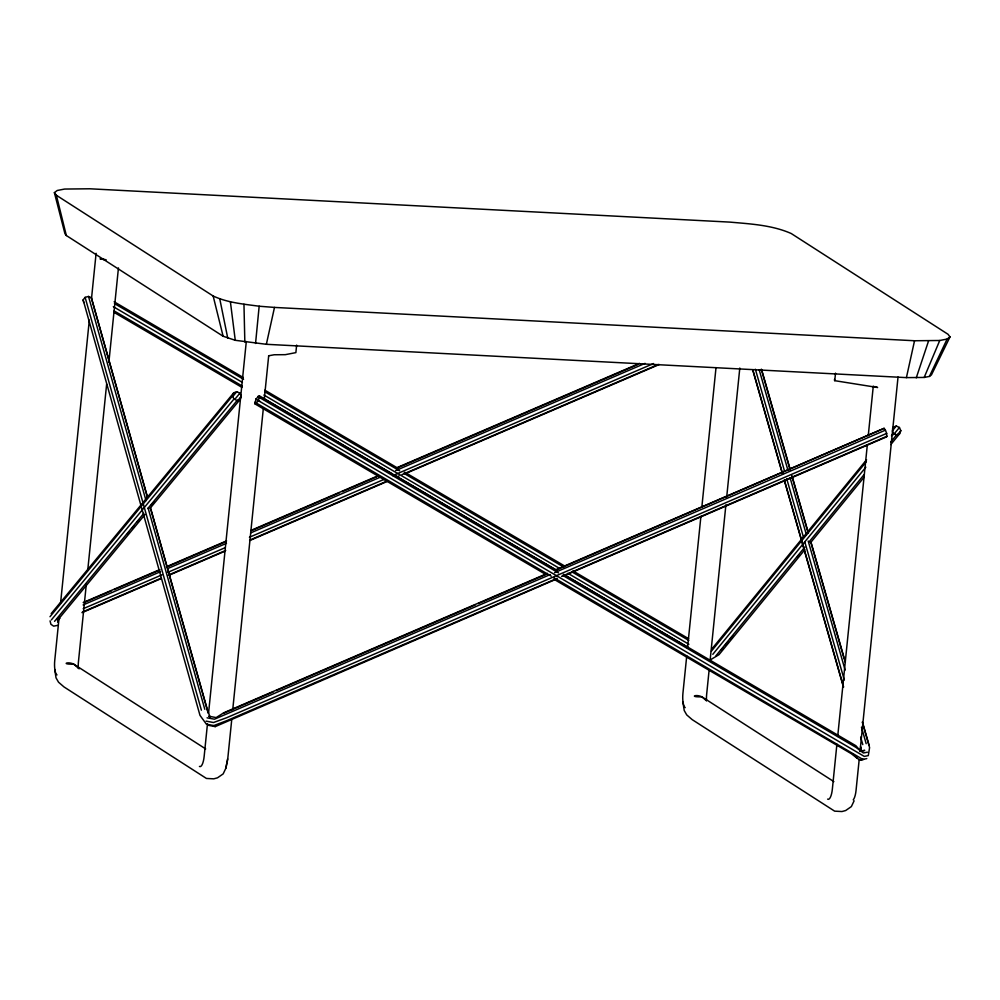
<?xml version="1.0" encoding="UTF-8"?>
<svg xmlns="http://www.w3.org/2000/svg" width="1000" height="1000" viewBox="0 0 1000 1000"><rect width="100%" height="100%" fill="white"/><g stroke="black" fill="none" stroke-linecap="round" stroke-linejoin="round"><path stroke-width="1.5" d="M860.487 751.325L860.812 747.138M255.55 343.462L259.163 306.225C243.637 304.088 227.5 302.75 213.15 296L56.375 195.275L54.387 192.625L57.237 190.487L64.638 189.05L89.85 188.787L729.887 222.113C750.537 223.938 772.038 225.05 791.237 233.525L948.012 334.263L950 336.9L931.425 374.913L929.412 376.425L924.188 377.438L906.413 377.625L266.363 344.3L235.263 340.3L223.113 336.25L66.338 235.525L64.938 233.663L54.387 192.625M59.162 616.962L54.75 660.475A12.412 3.65 -87 0 0 56.988 674.912M60.587 602.975L89.312 320.138M91.525 298.375L96.1 253.312M86.325 584.188L78.45 661.712A12.412 3.65 -87 0 0 78.3 668.1M87.9 568.688L106.638 384.188M108.85 362.488L118.45 267.913M207.463 723.825L204.15 756.462A12.412 3.65 -87 0 1 199.425 766.425M208.575 712.95L246.3 341.538M231.8 718.938L227.862 757.7A12.412 3.65 -87 0 1 226.775 763.5L225.912 768.1L223.175 773.888L217.488 777.825L213.762 778.838L206.438 778.45L64 686.938L58.525 682.2L56.025 677.825L54.725 669.438M232.738 709.638L263.288 408.862M264.237 399.562L268.65 356.15M296.637 345.1L295.875 352.625L285.287 354.675L274.188 354.762L268.587 355.8M686.725 655.962L682.938 693.175A12.412 3.65 -87 0 0 685.188 707.613M687.513 648.213L700.9 516.425M701.838 507.125L716.012 367.587M709.013 671.1L706.65 694.412A12.412 3.65 -87 0 0 706.5 700.8M710.125 660.212L725.9 504.812M726.7 497.038L739.8 368.05M874.725 386.55L877.6 387.5L834.75 380.675L835.512 373.15M836.912 744.2L832.35 789.163A12.412 3.65 -87 0 1 827.625 799.125M837.7 736.45L867.312 444.988M868.25 435.675L873.288 386.062M859.212 759.325L856.05 790.4A12.412 3.65 -87 0 1 853.238 799.85M860 751.55L898.037 377.025M58.775 617.163L58.087 622.388L57.525 620.112M225.912 768.1L227.638 758.9M266.363 344.3L274.488 307.425L914.538 340.75L939.75 340.487L947.15 339.05L950 336.9M906.413 377.625L914.538 340.75M916.263 377.85L928.512 341.062M545.688 574.412L255.075 403.95L255.9 399.05L259.3 395.788L556.9 570.35M255.075 403.95L258.475 400.7L259.3 395.788M50 616.712L232.537 395.875L233.713 392.825L236.762 391.7L239.913 393.15L241.312 396.325L240.15 399.375L149.875 508.6M892.45 429.188L893.225 427.163L896.275 426.025L899.425 427.475L900.825 430.662L899.663 433.713L890.788 444.575M924.188 377.438L939.75 340.487M929.412 376.425L947.15 339.05M854.112 800.8L851.363 806.587L845.688 810.525L841.963 811.538L834.638 811.15L692.2 719.638L686.725 714.9L684.225 710.525L682.913 702.138M83.725 302.538L83.138 299.875L85.125 297.362L88.513 296.45L91.325 297.688L147.562 497.337M712.575 648.088L866.575 459.75M711.413 651.137L866.388 461.6M892.325 430.863L896.275 426.025M712.812 654.325L865.825 467.188M891.488 435.8L893.462 433.387L892.525 431.262M893.5 434.725L899.425 427.475M715.962 655.775L804.812 547.112M808.763 542.288L864.038 474.675M890.688 442.088L896.612 434.837L899.663 433.713M721.175 650.387L723.15 647.975M725.125 645.562L728.088 641.938M730.062 639.525L733.012 635.9M797.188 557.425L799.163 555.013M896.888 435.487L900.825 430.662M804.9 549.612L719.025 654.65L709.613 660.3M810.825 542.362L864.125 477.175M565.35 575.237L886.65 436.825L886.675 433.4L885.413 430.15L884.125 428.325L555.575 570.275M51.163 613.663L233.713 392.825M232.787 396.5L236.762 391.7M51.4 619.888L233.95 399.062L232.537 395.875M234.95 399.15L239.913 393.15M54.562 621.35L143.837 513.325M147.812 508.525L237.1 400.513L240.15 399.375M127.225 534.35L129.213 531.95M132.188 528.35L134.175 525.95M137.15 522.35L139.137 519.95M151.037 505.55L154.012 501.95M237.35 401.138L241.312 396.325M57.613 620.212L144.913 514.6M207.825 725.225L215.238 726.612L555.312 579.562M547.475 573.337L223.725 712.8L216.163 717.588L208.75 716.2L210.162 717.225L207.6 710.5L150.512 507.85M554.637 570.25L884.125 428.325M223.263 713.425L273.4 691.825M276.262 690.588L475.363 604.825M478.225 603.6L545.55 574.6M550.237 574.538L214.475 719.2L207.062 717.825M554.538 572.688L885.413 430.15M886.675 433.4L226.575 717.763L213.512 722.525L206.1 721.137M557.25 578.312L227.3 720.438L213.825 725.588L206.412 724.2L199.988 715.362L83.138 299.875M561.55 576.45L887.188 436.175M83.2 602.525L159.188 569.862M166.35 566.775L226.575 540.887M250.95 530.413L378.55 475.562M397.188 467.55L639.5 363.387M84.175 602.537L111.412 590.825M114.275 589.587L160.15 569.875M167.325 566.788L226.1 541.525M251.9 530.438L339.35 492.837M342.212 491.613L376.625 476.825M398.125 467.575L637.537 364.663M83.125 604.938L160.538 571.663M167.712 568.575L226.488 543.312M250.85 532.837L379.875 477.375M395.65 470.6L645.088 363.375M83.175 608.725L161.988 574.837M167.725 572.375L225.05 547.737M249.412 537.263L384.125 479.35M392.725 475.65L653.55 363.537M82.463 612.025L161.25 578.15M168.412 575.075L225.725 550.438M250.075 539.963L387.612 480.838M396.213 477.15L399.075 475.913M401.938 474.688L658.388 364.438M82 612.65L160.787 578.775M169.387 575.087L225.25 551.075M249.6 540.6L387.125 481.488M405.737 473.475L659.287 364.487M861.762 751.137L864.725 750.35L860.688 751.137L855.85 745.7L563.638 574.3M553.75 579.15L851.087 753.562L859.762 760.163L866.787 758.587M57.237 618.975L59.938 618.45M57.675 625.363L53.625 626.15L50.925 624.3L50.062 620.887M867.438 752.2L863.388 752.987L856.062 747.438L562.537 575.275M859.762 760.163L863.812 759.375M259.163 306.225L274.488 307.425M105.75 259.7L100 258.812L105.925 259.925M893.462 433.387L896.612 434.837M233.95 399.062L237.1 400.513M114.138 301.775L243.3 377.525M264.825 390.15L398.013 468.275M404.738 472.212L564.837 566.112M572.913 570.85L688.612 638.7M114.438 303.562L243.575 379.3M265.1 391.925L399.613 470.812M403.65 473.188L563.725 567.075M571.8 571.8L688.838 640.438M113.325 306.688L242.413 382.4M263.938 395.025L559.775 568.538M567.85 573.275L688.875 644.25M114.175 310.925L242.175 386M263.725 398.638L391.725 473.713M395.775 476.087L556.112 570.125M565.538 575.662L688.15 647.575M257.762 396.4L260.462 397.987M113.987 312.325L241.962 387.388M259.587 397.575L558.5 572.9M255.9 399.05L259.938 401.413M258.475 400.7L864.237 756.388L868.288 755.612L869.587 747.588L862.288 722.062M254.788 402.175L551.287 576.2M553.975 577.775L862.738 759.362M833.863 781.612L701.875 696.812C695.725 693.787 688.675 697.275 701.875 696.812L706.263 700.612M205.662 748.913L73.688 664.112C67.537 661.087 60.475 664.575 73.688 664.112L79.162 668.85M213.825 725.588L215.238 726.612M852.938 753.988L857.062 758.312M761.587 369.55L790.375 470.15M792.087 476.163L808.413 533.225M811 542.225L845.375 662.35M862.562 722.412L869 744.938M761.312 369.2L790.1 469.812M791.812 475.812L807.712 531.375M810.725 541.875L844.237 659M759.2 369.825L787.987 470.425M790.138 477.925L806.462 534.987M808.188 541L845.138 670.125M861.462 727.188L866.188 743.7M755.375 369.225L784.6 471.337M786.75 478.837L803.5 537.4M804.788 541.9L844.325 680.05M860.65 737.1L862.8 744.613M752.962 370.25L782.613 473.85M784.325 479.862L843.625 687.075M752.688 369.9L782.337 473.512M784.488 481.012L843.35 686.725M860.537 746.787L861.4 749.788M147.3 496.987L91.325 297.688M150.675 509L208.175 713.162M88.513 296.45L146.012 500.613M148.125 508.113L204.788 709.275M85.125 297.362L201.388 710.188M213.15 296L223.113 336.25M56.375 195.275L66.338 235.525M219.775 298.888L227.775 338.288M230.387 301.737L235.263 340.3M243.962 304.262L244.838 342.075M834.75 380.675A31.037 4.913 5.8 0 1 834.625 379.4"/></g></svg>
